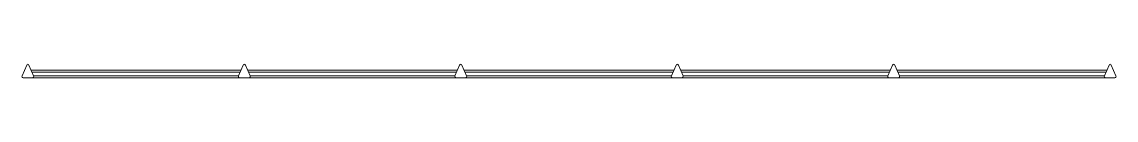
# Paper-space layout '_Dessous' of a CAD drawing. Header units: millimetres. Extents: x -7322 to 37, y -25 to 65.
import ezdxf

# ---------------------------------------------------------------- set-up
doc = ezdxf.new("R2010")
doc.units = ezdxf.units.MM

psp = doc.layouts.new('_Dessous')

# ---------------------------------------------------------------- linework, layer by layer
at = {"color": 7, "linetype": 'Continuous', "lineweight": 15}
for p, q in [((-7289, 60.1), (-7320.7, -12.4)), ((-7242.3, -12.4), (-7274, 60.1)), ((-5848.8, 25), (-7258.6, 25)), ((-5854.2, 12.5), (-7253.2, 12.5)), ((-5833.4, 60.1), (-5865.1, -12.4)), ((-5786.7, -12.4), (-5818.4, 60.1)), ((-4393.2, 25), (-5803, 25)), ((-4398.6, 12.5), (-5797.6, 12.5)), ((-4377.8, 60.1), (-4409.5, -12.4)), ((-4331.1, -12.4), (-4362.8, 60.1)), ((-2937.6, 25), (-4347.4, 25)), ((-2943, 12.5), (-4342, 12.5)), ((-2922.2, 60.1), (-2953.9, -12.4)), ((-2875.5, -12.4), (-2907.2, 60.1)), ((-1482, 25), (-2891.8, 25)), ((-1487.4, 12.5), (-2886.4, 12.5)), ((-1466.6, 60.1), (-1498.3, -12.4)), ((-1419.9, -12.4), (-1451.6, 60.1)), ((-26.4, 25), (-1436.2, 25)), ((-31.8, 12.5), (-1430.8, 12.5)), ((-11, 60.1), (-42.7, -12.4)), ((35.7, -12.4), (4, 60.1)), ((-7312.5, -25), (27.5, -25)), ((-7242.2, -12.5), (-5865.2, -12.5)), ((-5786.6, -12.5), (-4409.6, -12.5)), ((-4331, -12.5), (-2954, -12.5)), ((-2875.4, -12.5), (-1498.4, -12.5)), ((-1419.8, -12.5), (-42.8, -12.5))]:
    psp.add_line(p, q, dxfattribs=at)
for centre, radius, start, end in [((-7281.5, 56.8), 8.19, 23.63687, 156.36313), ((-5825.9, 56.8), 8.19, 23.63687, 156.36313), ((-4370.3, 56.8), 8.19, 23.63687, 156.36313), ((-2914.7, 56.8), 8.19, 23.63687, 156.36313), ((-1459.1, 56.8), 8.19, 23.63687, 156.36313), ((-3.5, 56.8), 8.19, 23.63687, 156.36313), ((-7312.5, -16), 8.96, 156.36313, 270), ((-7250.5, -16), 8.96, 270, 23.63687), ((-5856.9, -16), 8.96, 156.36313, 270), ((-5794.9, -16), 8.96, 270, 23.63687), ((-4401.3, -16), 8.96, 156.36313, 270), ((-4339.3, -16), 8.96, 270, 23.63687), ((-2945.7, -16), 8.96, 156.36313, 270), ((-2883.7, -16), 8.96, 270, 23.63687), ((-1490.1, -16), 8.96, 156.36313, 270), ((-1428.1, -16), 8.96, 270, 23.63687), ((-34.5, -16), 8.96, 156.36313, 270), ((27.5, -16), 8.96, 270, 23.63687)]:
    psp.add_arc(centre, radius, start, end, dxfattribs=at)

doc.saveas('drawing.dxf')
